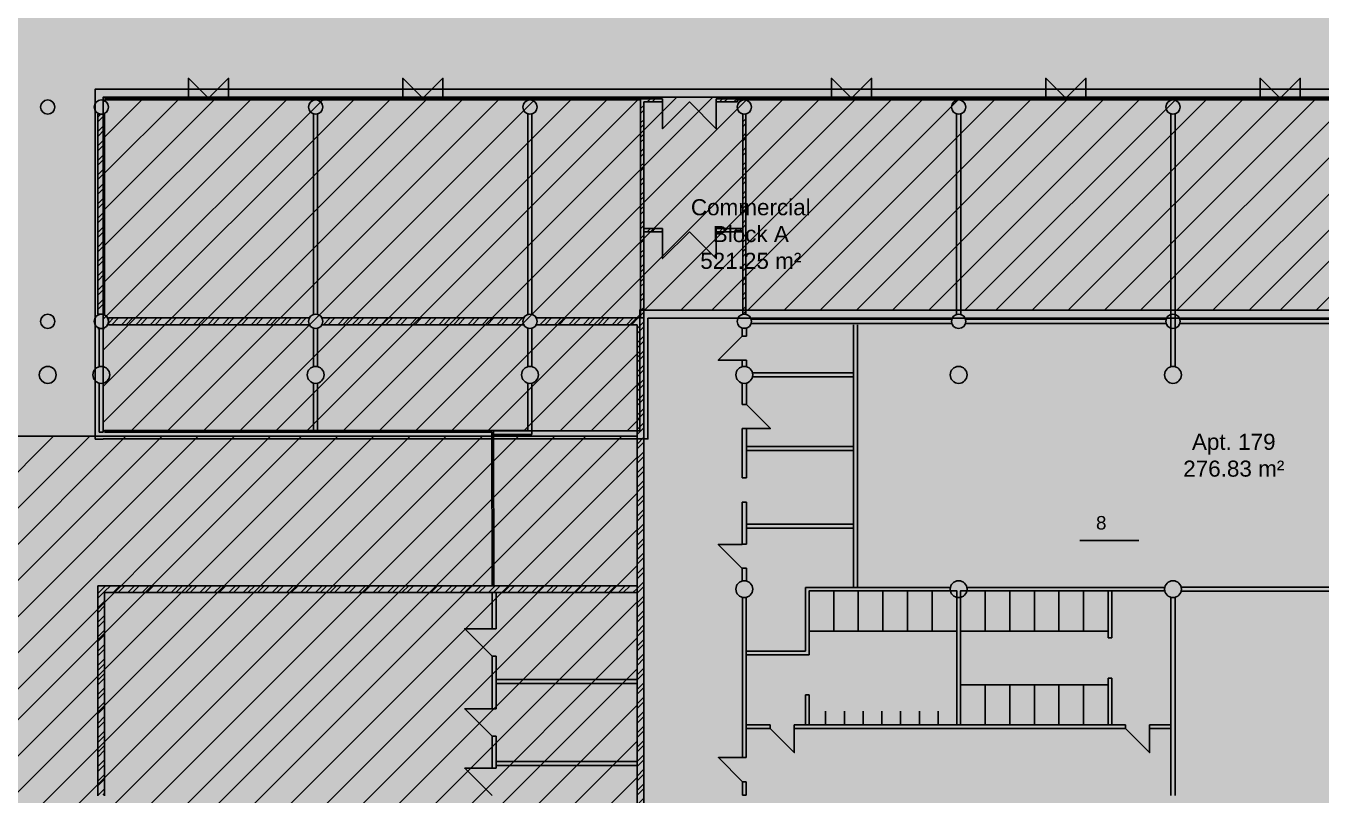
# Model space of a CAD drawing. Header units: metres. Extents: x 183920 to 188551, y 20757 to 23715.
# Drawn here: x 184854.46 to 184902.8, y 20894.5 to 20923.21 of the extents above; entities that cross this region are included whole.
import ezdxf

# ---------------------------------------------------------------- set-up
doc = ezdxf.new("R2010")
doc.units = ezdxf.units.M
for name, pattern in [('Commercial', [0]), ('Style_10', [0]), ('Style_11', [0]), ('Style_19', [0]), ('Wall Style 01', [0])]:
    doc.linetypes.add(name, pattern=pattern)
for name, color, linetype, true_color in [('brick', 12, 'Continuous', 0xbd0000), ('COLON', 5, 'Continuous', 0x0000ff), ('DOORS', 8, 'Continuous', 0x414141), ('DRAW', 7, 'Continuous', 0xffffff), ('GKL', 5, 'Continuous', 0x0000ff), ('Glass', 4, 'Continuous', 0x00ffff), ('Imported Drawing', 7, 'Continuous', 0x957bfc), ('Sanita', 4, 'Continuous', 0x00ffff), ('WALL', 7, 'Continuous', 0x000000), ('Walls', 7, 'Continuous', 0x68db4c), ('Zoning', 7, 'Continuous', 0x47d2e2)]:
    doc.layers.add(name, color=color, linetype=linetype, true_color=true_color)
doc.styles.add('Style_15', font='', dxfattribs={"height": 0.504})
doc.styles.add('Zone text style', font='', dxfattribs={"height": 0.6})
doc.styles.get('Style_15').set_extended_font_data('arial')
doc.styles.get('Zone text style').set_extended_font_data('arial')
pattern_1 = [(45, (-3.6, 82), (-0.2694076836, 0.2694076836), []), (45, (-3.4204, 82), (-0.2694076836, 0.2694076836), [])]
pattern_2 = [(45, (-3.6, 82), (-0.2694076836, 0.2694076836), []), (45, (-3.4204, 82), (-0.2694076836, 0.2694076836), [])]
pattern_3 = [(45, (0, 0), (-5.30330086, 5.30330086), []), (45, (1.35, 0), (-5.30330086, 5.30330086), []), (45, (2.7, 0), (-5.30330086, 5.30330086), []), (45, (4.05, 0), (-5.30330086, 5.30330086), []), (45, (5.4, 0), (-5.30330086, 5.30330086), []), (45, (6.75, 0), (-5.30330086, 5.30330086), []), (45, (8.1, 0), (-5.30330086, 5.30330086), []), (45, (9.45, 0), (-5.30330086, 5.30330086), [])]

# ---------------------------------------------------------------- blocks, each defined once
blk = doc.blocks.new('AC584E3954')
at = {"layer": 'Glass', "linetype": 'Style_19'}
for points in [[(-0.885, -1.234), (-0.885, -1.174)], [(0.615, -1.234), (0.615, -1.984), (-0.135, -1.234), (-0.885, -1.984), (-0.885, -1.234)], [(0.615, -1.234), (0.615, -1.174)]]:
    blk.add_lwpolyline(points, dxfattribs=at)

msp = doc.modelspace()

# ---------------------------------------------------------------- hatches: boundary and pattern name
at = {"layer": 'DRAW'}
h = msp.add_hatch(dxfattribs=at)
h.set_pattern_fill('PATTERN_0', color=256, scale=0.04, style=0, pattern_type=2)
h.set_pattern_definition(pattern_1)
h.paths.add_polyline_path([(184877.405, 20915.585), (184877.525, 20915.585), (184877.525, 20915.645), (184877.525, 20920.185), (184877.405, 20920.185), (184877.405, 20915.585)], flags=0)
edge = h.paths.add_edge_path(flags=0)
edge.add_line((184881.335, 20915.585), (184881.335, 20919.927))
edge.add_arc((184881.275, 20920.185), 0.265, 270, 283.0861, ccw=False)
edge.add_line((184881.275, 20919.92), (184881.275, 20915.585))
edge.add_line((184881.275, 20915.585), (184881.335, 20915.585))
edge.add_line((184881.335, 20915.585), (184881.335, 20915.585))
edge.add_line((184881.335, 20915.585), (184881.335, 20915.585))
edge = h.paths.add_edge_path(flags=0)
edge.add_line((184881.275, 20915.585), (184881.275, 20919.92))
edge.add_arc((184881.275, 20920.185), 0.265, 256.9139, 270, ccw=False)
edge.add_line((184881.215, 20919.927), (184881.215, 20915.645))
edge.add_line((184881.215, 20915.645), (184881.215, 20915.585))
edge.add_line((184881.215, 20915.585), (184881.275, 20915.585))
edge.add_line((184881.275, 20915.585), (184881.275, 20915.585))
edge.add_line((184881.275, 20915.585), (184881.275, 20915.585))
h.paths.add_polyline_path([(184877.405, 20920.185), (184877.405, 20920.45), (184877.405, 20920.495), (184878.225, 20920.495), (184878.225, 20920.375), (184877.525, 20920.375), (184877.525, 20920.185), (184877.405, 20920.185), (184877.405, 20920.185)], flags=0)
edge = h.paths.add_edge_path(flags=0)
edge.add_arc((184881.275, 20912.185), 0.265, 76.9139, 90, ccw=False)
edge.add_line((184881.335, 20912.443), (184881.335, 20915.585))
edge.add_line((184881.335, 20915.585), (184881.275, 20915.585))
edge.add_line((184881.275, 20915.585), (184881.275, 20912.45))
edge.add_line((184881.275, 20912.45), (184881.275, 20912.45))
edge.add_line((184881.275, 20912.45), (184881.275, 20912.45))
edge = h.paths.add_edge_path(flags=0)
edge.add_line((184881.215, 20912.443), (184881.215, 20915.525))
edge.add_line((184881.215, 20915.525), (184881.215, 20915.585))
edge.add_line((184881.215, 20915.585), (184881.275, 20915.585))
edge.add_line((184881.275, 20915.585), (184881.275, 20912.45))
edge.add_arc((184881.275, 20912.185), 0.265, 90, 103.0861)
edge.add_line((184881.215, 20912.443), (184881.215, 20912.443))
edge.add_line((184881.215, 20912.443), (184881.215, 20912.443))
h.paths.add_polyline_path([(184880.225, 20920.495), (184880.225, 20920.375), (184881.025, 20920.375), (184881.025, 20920.495), (184880.225, 20920.495)], flags=0)
h.paths.add_polyline_path([(184881.215, 20915.585), (184881.215, 20915.645), (184880.225, 20915.645), (184880.225, 20915.585), (184881.215, 20915.585), (184881.215, 20915.585)], flags=0)
h.paths.add_polyline_path([(184880.225, 20915.525), (184881.215, 20915.525), (184881.215, 20915.585), (184880.225, 20915.585), (184880.225, 20915.525), (184880.225, 20915.525)], flags=0)
h.paths.add_polyline_path([(184878.225, 20915.585), (184878.225, 20915.645), (184877.525, 20915.645), (184877.525, 20915.585), (184878.225, 20915.585)], flags=0)
h.paths.add_polyline_path([(184877.525, 20915.525), (184878.225, 20915.525), (184878.225, 20915.585), (184877.525, 20915.585), (184877.525, 20915.525), (184877.525, 20915.525)], flags=0)
h = msp.add_hatch(dxfattribs=at)
h.set_pattern_fill('PATTERN_0', color=256, scale=0.04, style=0, pattern_type=2)
h.set_pattern_definition(pattern_1)
edge = h.paths.add_edge_path(flags=0)
edge.add_arc((184873.275, 20912.185), 0.265, 151.8554, 180, ccw=False)
edge.add_line((184873.041, 20912.31), (184865.508, 20912.31))
edge.add_arc((184865.275, 20912.185), 0.265, 0, 28.1446, ccw=False)
edge.add_arc((184865.275, 20912.185), 0.265, -28.1446, 0, ccw=False)
edge.add_line((184865.508, 20912.06), (184873.041, 20912.06))
edge.add_arc((184873.275, 20912.185), 0.265, 180, 208.1446, ccw=False)
edge.add_line((184873.01, 20912.185), (184873.01, 20912.185))
edge = h.paths.add_edge_path(flags=0)
edge.add_line((184857.275, 20912.45), (184857.4, 20912.45))
edge.add_line((184857.4, 20912.45), (184857.4, 20919.951))
edge.add_spline(control_points=[(184857.4, 20919.951), (184857.32, 20919.909), (184857.229, 20919.909), (184857.15, 20919.951)], knot_values=[0, 0, 0, 0, 1, 1, 1, 1], degree=3, periodic=0)
edge.add_line((184857.15, 20919.951), (184857.15, 20912.418))
edge.add_spline(control_points=[(184857.15, 20912.418), (184857.188, 20912.439), (184857.231, 20912.45), (184857.275, 20912.45)], knot_values=[0, 0, 0, 0, 1, 1, 1, 1], degree=3, periodic=0)
edge = h.paths.add_edge_path(flags=0)
edge.add_line((184857.54, 20912.185), (184857.54, 20912.06))
edge.add_line((184857.54, 20912.06), (184865.041, 20912.06))
edge.add_spline(control_points=[(184865.041, 20912.06), (184864.999, 20912.139), (184864.999, 20912.23), (184865.041, 20912.31)], knot_values=[0, 0, 0, 0, 1, 1, 1, 1], degree=3, periodic=0)
edge.add_line((184865.041, 20912.31), (184857.508, 20912.31))
edge.add_spline(control_points=[(184857.508, 20912.31), (184857.529, 20912.271), (184857.54, 20912.229), (184857.54, 20912.185)], knot_values=[0, 0, 0, 0, 1, 1, 1, 1], degree=3, periodic=0)
edge = h.paths.add_edge_path(flags=0)
edge.add_line((184857.15, 20911.92), (184857.275, 20911.92))
edge.add_spline(control_points=[(184857.275, 20911.92), (184857.231, 20911.92), (184857.188, 20911.93), (184857.15, 20911.951)], knot_values=[0, 0, 0, 0, 1, 1, 1, 1], degree=3, periodic=0)
edge.add_line((184857.15, 20911.951), (184857.15, 20911.92))
h = msp.add_hatch(dxfattribs=at)
h.set_pattern_fill('PATTERN_0', color=256, scale=0.04, style=0, pattern_type=2)
h.set_pattern_definition(pattern_1)
h.paths.add_polyline_path([(184877.405, 20912.31), (184877.525, 20912.31), (184877.525, 20915.525), (184877.525, 20915.585), (184877.405, 20915.585), (184877.405, 20912.31)], flags=0)
h = msp.add_hatch(dxfattribs=at)
h.set_pattern_fill('PATTERN_0', color=256, scale=0.04, style=0, pattern_type=2)
h.set_pattern_definition(pattern_1)
edge = h.paths.add_edge_path(flags=0)
edge.add_line((184877.275, 20878.06), (184877.275, 20912.06))
edge.add_line((184877.275, 20912.06), (184873.508, 20912.06))
edge.add_arc((184873.275, 20912.185), 0.265, 331.8554, 360)
edge.add_arc((184873.275, 20912.185), 0.265, 360, 388.1446)
edge.add_line((184873.508, 20912.31), (184877.405, 20912.31))
edge.add_line((184877.405, 20912.31), (184877.525, 20912.31))
edge.add_line((184877.525, 20912.31), (184877.525, 20878.31))
edge.add_line((184877.525, 20878.31), (184878.225, 20878.31))
edge.add_line((184878.225, 20878.31), (184878.225, 20878.06))
edge.add_line((184878.225, 20878.06), (184877.525, 20878.06))
edge.add_line((184877.525, 20878.06), (184877.275, 20878.06))
edge.add_line((184877.275, 20878.06), (184877.275, 20878.06))
h = msp.add_hatch(dxfattribs=at)
h.set_pattern_fill('PATTERN_6', color=256, scale=0.04, style=0, pattern_type=2)
h.set_pattern_definition(pattern_2)
h.paths.add_polyline_path([(184865.275, 20902.185), (184857.4, 20902.185), (184857.4, 20902.06), (184865.275, 20902.06), (184865.275, 20902.185)], flags=0)
h.paths.add_polyline_path([(184873.275, 20902.185), (184865.275, 20902.185), (184865.275, 20902.06), (184873.275, 20902.06), (184873.275, 20902.185)], flags=0)
h.paths.add_polyline_path([(184877.275, 20902.185), (184873.275, 20902.185), (184873.275, 20902.06), (184877.275, 20902.06), (184877.275, 20902.185)], flags=0)
h.paths.add_polyline_path([(184877.275, 20902.31), (184873.275, 20902.31), (184873.275, 20902.185), (184877.275, 20902.185), (184877.275, 20902.31)], flags=0)
h.paths.add_polyline_path([(184873.275, 20902.31), (184865.275, 20902.31), (184865.275, 20902.185), (184873.275, 20902.185), (184873.275, 20902.31)], flags=0)
h.paths.add_polyline_path([(184865.275, 20902.31), (184857.4, 20902.31), (184857.4, 20902.185), (184865.275, 20902.185), (184865.275, 20902.31)], flags=0)
h.paths.add_polyline_path([(184857.4, 20902.31), (184857.275, 20902.31), (184857.275, 20902.185), (184857.4, 20902.185), (184857.4, 20902.31)], flags=0)
h.paths.add_polyline_path([(184857.275, 20902.31), (184857.15, 20902.31), (184857.15, 20902.185), (184857.275, 20902.185), (184857.275, 20902.31)], flags=0)
h = msp.add_hatch(dxfattribs=at)
h.set_pattern_fill('PATTERN_6', color=256, scale=0.04, style=0, pattern_type=2)
h.set_pattern_definition(pattern_2)
edge = h.paths.add_edge_path(flags=0)
edge.add_arc((184857.275, 20894.185), 0.315, 246.6201, 293.3799, ccw=False)
edge.add_line((184857.15, 20893.896), (184857.15, 20878.474))
edge.add_arc((184857.275, 20878.185), 0.315, 66.6201, 113.3799, ccw=False)
edge.add_line((184857.4, 20878.474), (184857.4, 20893.896))
edge.add_line((184857.4, 20893.896), (184857.4, 20893.896))
edge = h.paths.add_edge_path(flags=0)
edge.add_line((184857.4, 20902.185), (184857.15, 20902.185))
edge.add_line((184857.15, 20902.185), (184857.15, 20894.474))
edge.add_spline(control_points=[(184857.15, 20894.474), (184857.23, 20894.509), (184857.319, 20894.509), (184857.4, 20894.474)], knot_values=[0, 0, 0, 0, 1, 1, 1, 1], degree=3, periodic=0)
edge.add_line((184857.4, 20894.474), (184857.4, 20902.185))
at = {"layer": 'Walls', "transparency": 33554483}
for points in [[(184857.049, 20907.79), (184857.049, 20920.856), (184857.349, 20920.856), (184857.349, 20920.556), (184857.349, 20908.098), (184857.349, 20907.798), (184857.349, 20907.79), (184857.049, 20907.79)], [(184857.349, 20920.556), (184857.349, 20920.856), (184905.951, 20920.856), (184905.931, 20920.556), (184857.349, 20920.556)], [(184877.374, 20907.798), (184877.374, 20908.098), (184877.374, 20912.302), (184877.674, 20912.302), (184877.674, 20907.798), (184877.374, 20907.798)], [(184857.349, 20907.798), (184857.349, 20908.098), (184877.374, 20908.098), (184877.374, 20907.798), (184857.349, 20907.798)]]:
    msp.add_hatch(color=256, dxfattribs=at).paths.add_polyline_path(points, flags=0)
h = msp.add_hatch(color=256, dxfattribs=at)
edge = h.paths.add_edge_path(flags=0)
edge.add_line((184877.374, 20912.302), (184877.374, 20912.602))
edge.add_line((184877.374, 20912.602), (184913.488, 20912.602))
edge.add_arc((184904.81, 20911.924), 8.704, 2.4862, 4.4647, ccw=False)
edge.add_line((184913.506, 20912.302), (184877.674, 20912.302))
edge.add_line((184877.674, 20912.302), (184877.374, 20912.302))
edge.add_line((184877.374, 20912.302), (184877.374, 20912.302))
at = {"layer": 'Zoning', "transparency": 33554483}
msp.add_hatch(color=256, dxfattribs=at).paths.add_polyline_path([(184979.786, 20791.045), (184979.462, 21013.519), (184803.816, 21044.019), (184705.169, 21043.365), (184705.237, 20815.824), (184979.786, 20791.045)], flags=0)
at = {"layer": 'Zoning'}
h = msp.add_hatch(dxfattribs=at)
h.set_pattern_fill('PATTERN_2', color=256, scale=15, style=0, pattern_type=2)
h.set_pattern_definition(pattern_3)
edge = h.paths.add_edge_path(flags=0)
edge.add_line((184877.374, 20908.098), (184857.349, 20908.098))
edge.add_line((184857.349, 20908.098), (184857.349, 20920.556))
edge.add_line((184857.349, 20920.556), (184905.931, 20920.556))
edge.add_arc((184904.81, 20911.924), 8.704, 4.4647, 82.5954, ccw=False)
edge.add_line((184913.488, 20912.602), (184877.374, 20912.602))
edge.add_line((184877.374, 20912.602), (184877.374, 20908.098))
edge.add_line((184877.374, 20908.098), (184877.374, 20908.098))
h = msp.add_hatch(dxfattribs=at)
h.set_pattern_fill('PATTERN_2', color=256, scale=15, style=0, pattern_type=2)
h.set_pattern_definition(pattern_3)
h.paths.add_polyline_path([(184750.965, 20829.538), (184877.275, 20829.538), (184877.275, 20907.902), (184750.965, 20907.902), (184750.965, 20829.538)], flags=0)

# ---------------------------------------------------------------- linework, layer by layer
at = {"layer": 'brick', "linetype": 'Style_19'}
for points in [[(184878.225, 20920.495), (184877.405, 20920.495)], [(184877.405, 20920.495), (184877.405, 20912.31)], [(184877.405, 20920.495), (184877.525, 20920.495)], [(184877.525, 20920.375), (184877.525, 20912.31)], [(184878.225, 20920.375), (184877.525, 20920.375)], [(184878.225, 20920.495), (184878.225, 20920.375)], [(184881.025, 20920.495), (184880.225, 20920.495)], [(184880.225, 20920.495), (184880.225, 20920.375)], [(184881.025, 20920.375), (184880.225, 20920.375)], [(184881.025, 20920.375), (184881.025, 20920.495)], [(184857.15, 20919.92), (184857.4, 20919.92)], [(184857.15, 20912.45), (184857.15, 20919.92)], [(184857.4, 20912.45), (184857.4, 20919.92)], [(184881.215, 20919.927), (184881.215, 20912.443)], [(184881.335, 20919.927), (184881.335, 20912.443)], [(184878.225, 20915.645), (184877.525, 20915.645)], [(184878.225, 20915.525), (184877.525, 20915.525)], [(184878.225, 20915.645), (184878.225, 20915.525)], [(184880.225, 20915.645), (184880.225, 20915.525)], [(184881.23, 20915.645), (184880.225, 20915.645)], [(184881.23, 20915.525), (184880.225, 20915.525)], [(184857.15, 20912.45), (184857.4, 20912.45)], [(184857.15, 20911.92), (184857.4, 20911.92)], [(184857.54, 20912.31), (184865.041, 20912.31)], [(184857.54, 20912.31), (184857.54, 20912.06)], [(184857.54, 20912.06), (184865.041, 20912.06)], [(184865.508, 20912.31), (184873.041, 20912.31)], [(184865.508, 20912.06), (184873.041, 20912.06)], [(184873.508, 20912.31), (184877.525, 20912.31)], [(184873.508, 20912.06), (184877.275, 20912.06)], [(184877.275, 20839.665), (184877.275, 20912.06)], [(184877.525, 20878.31), (184877.525, 20912.31)], [(184877.275, 20902.31), (184857.15, 20902.31)], [(184857.15, 20894.474), (184857.15, 20902.31)], [(184877.275, 20902.06), (184857.4, 20902.06)], [(184857.4, 20894.474), (184857.4, 20902.06)]]:
    msp.add_lwpolyline(points, dxfattribs=at)
at = {"layer": 'COLON', "linetype": 'Style_19'}
for points in [[(184855.01, 20920.185, 1), (184855.54, 20920.185, 1), (184855.01, 20920.185)], [(184857.01, 20920.185, 1), (184857.54, 20920.185, 1), (184857.01, 20920.185)], [(184865.01, 20920.185, 1), (184865.54, 20920.185, 1), (184865.01, 20920.185)], [(184873.01, 20920.185, 1), (184873.54, 20920.185, 1), (184873.01, 20920.185)], [(184881.01, 20920.185, 1), (184881.54, 20920.185, 1), (184881.01, 20920.185)], [(184889.01, 20920.185, 1), (184889.54, 20920.185, 1), (184889.01, 20920.185)], [(184897.01, 20920.185, 1), (184897.54, 20920.185, 1), (184897.01, 20920.185)], [(184855.01, 20912.185, 1), (184855.54, 20912.185, 1), (184855.01, 20912.185)], [(184857.01, 20912.185, 1), (184857.54, 20912.185, 1), (184857.01, 20912.185)], [(184865.01, 20912.185, 1), (184865.54, 20912.185, 1), (184865.01, 20912.185)], [(184873.01, 20912.185, 1), (184873.54, 20912.185, 1), (184873.01, 20912.185)], [(184881.01, 20912.185, 1), (184881.54, 20912.185, 1), (184881.01, 20912.185)], [(184889.01, 20912.185, 1), (184889.54, 20912.185, 1), (184889.01, 20912.185)], [(184897.01, 20912.185, 1), (184897.54, 20912.185, 1), (184897.01, 20912.185)]]:
    msp.add_lwpolyline(points, format="xyb", close=True, dxfattribs=at)
at = {"layer": 'COLON', "linetype": 'Style_10'}
for points in [[(184854.96, 20910.185, 1), (184855.59, 20910.185, 1), (184854.96, 20910.185)], [(184856.96, 20910.185, 1), (184857.59, 20910.185, 1), (184856.96, 20910.185)], [(184864.96, 20910.185, 1), (184865.59, 20910.185, 1), (184864.96, 20910.185)], [(184872.96, 20910.185, 1), (184873.59, 20910.185, 1), (184872.96, 20910.185)], [(184880.96, 20910.185, 1), (184881.59, 20910.185, 1), (184880.96, 20910.185)], [(184888.96, 20910.185, 1), (184889.59, 20910.185, 1), (184888.96, 20910.185)], [(184896.96, 20910.185, 1), (184897.59, 20910.185, 1), (184896.96, 20910.185)], [(184880.96, 20902.185, 1), (184881.59, 20902.185, 1), (184880.96, 20902.185)], [(184888.96, 20902.185, 1), (184889.59, 20902.185, 1), (184888.96, 20902.185)], [(184896.96, 20902.185, 1), (184897.59, 20902.185, 1), (184896.96, 20902.185)]]:
    msp.add_lwpolyline(points, format="xyb", close=True, dxfattribs=at)
at = {"layer": 'DOORS', "linetype": 'Style_19'}
for points in [[(184878.225, 20920.375), (184878.225, 20919.375), (184879.225, 20920.375), (184880.225, 20919.375), (184880.225, 20920.375)], [(184878.225, 20915.525), (184878.225, 20914.525), (184879.225, 20915.525), (184880.225, 20914.525), (184880.225, 20915.525)], [(184881.2, 20910.731), (184880.3, 20910.731), (184881.2, 20911.631)], [(184881.35, 20908.179), (184882.25, 20908.179), (184881.35, 20909.079)], [(184881.2, 20903.859), (184880.3, 20903.859), (184881.2, 20902.959)], [(184871.86, 20900.71), (184870.84, 20900.71), (184871.86, 20899.69)], [(184871.86, 20897.72), (184870.84, 20897.72), (184871.86, 20896.7)], [(184883.14, 20896.99), (184883.14, 20896.09), (184882.24, 20896.99)], [(184896.4, 20896.99), (184896.4, 20896.09), (184895.5, 20896.99)], [(184871.86, 20895.5), (184870.84, 20895.5), (184871.86, 20894.48)], [(184881.21, 20895.9), (184880.31, 20895.9), (184881.21, 20895)]]:
    msp.add_lwpolyline(points, dxfattribs=at)
at = {"layer": 'GKL', "linetype": 'Style_19'}
for points in [[(184865.2, 20912.439), (184865.2, 20919.931)], [(184865.35, 20912.439), (184865.35, 20919.931)], [(184873.2, 20912.439), (184873.2, 20919.931)], [(184873.35, 20912.439), (184873.35, 20919.931)], [(184889.2, 20912.439), (184889.2, 20919.931)], [(184889.35, 20912.439), (184889.35, 20919.931)], [(184897.2, 20912.439), (184897.2, 20919.931)], [(184897.35, 20912.439), (184897.35, 20919.931)], [(184897.2, 20912.759), (184897.2, 20910.491)], [(184897.35, 20912.759), (184897.35, 20910.491)], [(184857.2, 20910.491), (184857.2, 20911.931)], [(184857.35, 20910.491), (184857.35, 20911.931)], [(184865.2, 20910.491), (184865.2, 20911.931)], [(184865.35, 20910.491), (184865.35, 20911.931)], [(184873.2, 20910.491), (184873.2, 20911.931)], [(184873.35, 20910.491), (184873.35, 20911.931)], [(184881.2, 20911.631), (184881.2, 20911.931)], [(184881.35, 20911.931), (184881.2, 20911.931)], [(184881.35, 20911.631), (184881.35, 20911.931)], [(184881.529, 20912.26), (184889.021, 20912.26)], [(184881.529, 20912.26), (184889.021, 20912.26)], [(184881.529, 20912.11), (184889.021, 20912.11)], [(184881.529, 20912.11), (184889.021, 20912.11)], [(184885.35, 20902.25), (184885.35, 20912.06)], [(184885.5, 20902.25), (184885.5, 20912.06)], [(184889.529, 20912.26), (184897.021, 20912.26)], [(184889.529, 20912.26), (184897.021, 20912.26)], [(184889.529, 20912.11), (184897.021, 20912.11)], [(184889.529, 20912.11), (184897.021, 20912.11)], [(184897.529, 20912.26), (184905.021, 20912.26)], [(184897.529, 20912.11), (184905.021, 20912.11)], [(184881.2, 20911.631), (184881.35, 20911.631)], [(184881.2, 20910.731), (184881.35, 20910.731)], [(184881.2, 20910.491), (184881.2, 20910.731)], [(184881.35, 20910.491), (184881.35, 20910.731)], [(184881.581, 20910.26), (184885.35, 20910.26)], [(184881.581, 20910.11), (184885.35, 20910.11)], [(184857.2, 20908.045), (184857.2, 20909.879)], [(184857.35, 20908.045), (184857.35, 20909.879)], [(184865.2, 20908.105), (184865.2, 20909.879)], [(184865.35, 20908.105), (184865.35, 20909.879)], [(184873.2, 20908.105), (184873.2, 20909.879)], [(184873.35, 20907.955), (184873.35, 20909.879)], [(184881.2, 20909.079), (184881.2, 20909.879)], [(184881.35, 20909.079), (184881.35, 20909.879)], [(184881.2, 20909.079), (184881.35, 20909.079)], [(184871.917, 20908.105), (184873.2, 20908.105)], [(184881.2, 20908.179), (184881.35, 20908.179)], [(184881.2, 20906.337), (184881.2, 20908.179)], [(184881.35, 20906.337), (184881.35, 20908.179)], [(184857.35, 20908.045), (184857.2, 20908.045)], [(184871.917, 20907.955), (184873.35, 20907.955)], [(184885.35, 20907.51), (184881.35, 20907.51)], [(184885.35, 20907.36), (184881.35, 20907.36)], [(184881.2, 20906.337), (184881.35, 20906.337)], [(184881.2, 20905.437), (184881.35, 20905.437)], [(184881.2, 20903.87), (184881.2, 20905.437)], [(184881.35, 20903.87), (184881.35, 20905.437)], [(184881.35, 20904.61), (184885.35, 20904.61)], [(184881.35, 20904.46), (184885.35, 20904.46)], [(184881.35, 20903.87), (184881.2, 20903.87)], [(184881.35, 20902.97), (184881.2, 20902.97)], [(184881.2, 20902.5), (184881.2, 20902.97)], [(184881.35, 20902.5), (184881.35, 20902.97)], [(184881.2, 20902.5), (184881.35, 20902.5)], [(184883.56, 20902.25), (184888.969, 20902.25)], [(184883.56, 20902.25), (184883.56, 20899.87)], [(184889.581, 20902.25), (184896.969, 20902.25)], [(184897.581, 20902.26), (184913.59, 20902.26)], [(184871.86, 20902.06), (184871.86, 20900.71)], [(184872.01, 20902.06), (184872.01, 20900.71)], [(184881.21, 20895.9), (184881.21, 20901.879)], [(184881.34, 20895.9), (184881.34, 20901.879)], [(184883.69, 20902.12), (184888.969, 20902.12)], [(184883.69, 20902.12), (184883.69, 20899.74)], [(184889.21, 20901.877), (184889.21, 20897.12)], [(184889.34, 20901.877), (184889.34, 20897.12)], [(184889.581, 20902.12), (184896.969, 20902.12)], [(184894.86, 20902.12), (184894.86, 20900.37)], [(184894.99, 20902.12), (184894.99, 20900.37)], [(184897.2, 20894.491), (184897.2, 20901.879)], [(184897.35, 20894.491), (184897.35, 20901.879)], [(184897.581, 20902.11), (184913.59, 20902.11)], [(184871.86, 20900.71), (184872.01, 20900.71)], [(184894.86, 20900.37), (184894.99, 20900.37)], [(184883.56, 20899.87), (184881.34, 20899.87)], [(184871.86, 20899.69), (184871.86, 20897.72)], [(184871.86, 20899.69), (184872.01, 20899.69)], [(184872.01, 20899.69), (184872.01, 20897.72)], [(184883.69, 20899.74), (184881.34, 20899.74)], [(184894.86, 20898.87), (184894.86, 20897.12)], [(184894.86, 20898.87), (184894.99, 20898.87)], [(184894.99, 20898.87), (184894.99, 20897.12)], [(184872.01, 20898.81), (184877.275, 20898.81)], [(184872.01, 20898.66), (184877.275, 20898.66)], [(184883.56, 20898.24), (184883.56, 20897.12)], [(184883.69, 20898.24), (184883.56, 20898.24)], [(184883.69, 20898.24), (184883.69, 20897.12)], [(184871.86, 20897.72), (184872.01, 20897.72)], [(184882.24, 20897.12), (184881.34, 20897.12)], [(184882.24, 20896.99), (184881.34, 20896.99)], [(184882.24, 20897.12), (184882.24, 20896.99)], [(184895.5, 20897.12), (184883.14, 20897.12)], [(184883.14, 20897.12), (184883.14, 20896.99)], [(184895.5, 20896.99), (184883.14, 20896.99)], [(184895.5, 20897.12), (184895.5, 20896.99)], [(184897.2, 20897.12), (184896.4, 20897.12)], [(184896.4, 20897.12), (184896.4, 20896.99)], [(184897.2, 20896.99), (184896.4, 20896.99)], [(184871.86, 20896.7), (184872.01, 20896.7)], [(184871.86, 20896.7), (184871.86, 20895.5)], [(184872.01, 20896.7), (184872.01, 20895.5)], [(184871.86, 20895.5), (184872.01, 20895.5)], [(184872.01, 20895.76), (184877.275, 20895.76)], [(184872.01, 20895.61), (184877.275, 20895.61)], [(184881.34, 20895.9), (184881.21, 20895.9)], [(184881.21, 20894.5), (184881.21, 20895)], [(184881.34, 20895), (184881.21, 20895)], [(184881.34, 20894.5), (184881.34, 20895)], [(184881.21, 20894.5), (184881.34, 20894.5)]]:
    msp.add_lwpolyline(points, dxfattribs=at)
at = {"layer": 'Glass', "linetype": 'Style_19'}
for points in [[(184857.4, 20920.51), (184877.405, 20920.51)], [(184857.4, 20920.45), (184877.405, 20920.45)], [(184881.025, 20920.51), (184905.723, 20920.51)], [(184881.025, 20920.45), (184905.723, 20920.45)], [(184857.4, 20908.105), (184871.917, 20908.105)], [(184871.92, 20902.31), (184871.917, 20908.105)], [(184857.4, 20908.045), (184871.857, 20908.045)], [(184871.86, 20902.31), (184871.857, 20908.045)]]:
    msp.add_lwpolyline(points, dxfattribs=at)
at = {"layer": 'Sanita', "linetype": 'Style_19'}
for points in [[(184884.61, 20900.62), (184883.69, 20900.62), (184883.69, 20902.12), (184884.61, 20902.12), (184884.61, 20900.62)], [(184885.53, 20900.62), (184884.61, 20900.62), (184884.61, 20902.12), (184885.53, 20902.12), (184885.53, 20900.62)], [(184886.45, 20900.62), (184885.53, 20900.62), (184885.53, 20902.12), (184886.45, 20902.12), (184886.45, 20900.62)], [(184887.37, 20900.62), (184886.45, 20900.62), (184886.45, 20902.12), (184887.37, 20902.12), (184887.37, 20900.62)], [(184888.29, 20900.62), (184887.37, 20900.62), (184887.37, 20902.12), (184888.29, 20902.12), (184888.29, 20900.62)], [(184889.21, 20900.62), (184888.29, 20900.62), (184888.29, 20902.12), (184889.21, 20902.12), (184889.21, 20900.62)], [(184889.34, 20900.62), (184890.26, 20900.62), (184890.26, 20902.12), (184889.34, 20902.12), (184889.34, 20900.62)], [(184890.26, 20900.62), (184891.18, 20900.62), (184891.18, 20902.12), (184890.26, 20902.12), (184890.26, 20900.62)], [(184891.18, 20900.62), (184892.1, 20900.62), (184892.1, 20902.12), (184891.18, 20902.12), (184891.18, 20900.62)], [(184892.1, 20900.62), (184893.02, 20900.62), (184893.02, 20902.12), (184892.1, 20902.12), (184892.1, 20900.62)], [(184893.02, 20900.62), (184893.94, 20900.62), (184893.94, 20902.12), (184893.02, 20902.12), (184893.02, 20900.62)], [(184893.94, 20900.62), (184894.86, 20900.62), (184894.86, 20902.12), (184893.94, 20902.12), (184893.94, 20900.62)], [(184890.26, 20898.62), (184889.34, 20898.62), (184889.34, 20897.12), (184890.26, 20897.12), (184890.26, 20898.62)], [(184890.26, 20898.62), (184889.34, 20898.62), (184889.34, 20897.12), (184890.26, 20897.12), (184890.26, 20898.62)], [(184891.18, 20898.62), (184890.26, 20898.62), (184890.26, 20897.12), (184891.18, 20897.12), (184891.18, 20898.62)], [(184891.18, 20898.62), (184890.26, 20898.62), (184890.26, 20897.12), (184891.18, 20897.12), (184891.18, 20898.62)], [(184892.1, 20898.62), (184891.18, 20898.62), (184891.18, 20897.12), (184892.1, 20897.12), (184892.1, 20898.62)], [(184892.1, 20898.62), (184891.18, 20898.62), (184891.18, 20897.12), (184892.1, 20897.12), (184892.1, 20898.62)], [(184893.02, 20898.62), (184892.1, 20898.62), (184892.1, 20897.12), (184893.02, 20897.12), (184893.02, 20898.62)], [(184893.94, 20898.62), (184893.02, 20898.62), (184893.02, 20897.12), (184893.94, 20897.12), (184893.94, 20898.62)], [(184894.86, 20898.62), (184893.94, 20898.62), (184893.94, 20897.12), (184894.86, 20897.12), (184894.86, 20898.62)]]:
    msp.add_lwpolyline(points, close=True, dxfattribs=at)
for points in [[(184884.31, 20897.12), (184884.31, 20897.634)], [(184885.01, 20897.12), (184885.01, 20897.634)], [(184885.71, 20897.12), (184885.71, 20897.634)], [(184886.41, 20897.12), (184886.41, 20897.634)], [(184887.11, 20897.12), (184887.11, 20897.634)], [(184887.81, 20897.12), (184887.81, 20897.634)], [(184888.51, 20897.12), (184888.51, 20897.634)]]:
    msp.add_lwpolyline(points, dxfattribs=at)
at = {"layer": 'WALL', "linetype": 'Style_11'}
msp.add_lwpolyline([(184895.996, 20904), (184893.796, 20904)], dxfattribs=at)
at = {"layer": 'Walls', "linetype": 'Wall Style 01'}
for points in [[(184857.349, 20907.798), (184857.349, 20907.79), (184857.049, 20907.79), (184857.049, 20920.856), (184857.349, 20920.856)], [(184857.349, 20920.856), (184905.951, 20920.856)], [(184857.349, 20908.098), (184857.349, 20920.556)], [(184857.349, 20920.556), (184905.931, 20920.556)], [(184877.374, 20912.302), (184877.374, 20912.602), (184913.488, 20912.602)], [(184877.374, 20907.798), (184877.674, 20907.798), (184877.674, 20912.302)], [(184877.374, 20908.098), (184877.374, 20912.302)], [(184877.674, 20912.302), (184913.506, 20912.302)], [(184857.349, 20908.098), (184877.374, 20908.098)], [(184857.349, 20907.798), (184877.374, 20907.798)]]:
    msp.add_lwpolyline(points, dxfattribs=at)
at = {"layer": 'Zoning', "linetype": 'Commercial'}
msp.add_lwpolyline([(184877.374, 20908.098), (184857.349, 20908.098), (184857.349, 20920.556), (184905.931, 20920.556, -0.354761), (184913.488, 20912.602), (184877.374, 20912.602), (184877.374, 20908.098)], format="xyb", close=True, dxfattribs=at)
msp.add_lwpolyline([(184750.965, 20829.538), (184877.275, 20829.538), (184877.275, 20907.902), (184750.965, 20907.902), (184750.965, 20829.538)], close=True, dxfattribs=at)

# ---------------------------------------------------------------- block references
at = {"layer": 'Glass', "rotation": 180}
for p in [(184861.14, 20919.276), (184869.14, 20919.276), (184885.14, 20919.276), (184893.14, 20919.276), (184901.14, 20919.276)]:
    msp.add_blockref('AC584E3954', p, dxfattribs=at)

# ---------------------------------------------------------------- texts
at = {"layer": 'Imported Drawing', "char_height": 0.6, "width": 5.26346, "attachment_point": 5, "style": 'Zone text style'}
for s, insert in [('Commercial Block A\\P521.25 m²', (184881.516, 20915.44)), ('Apt. 179\\P276.83 m²', (184899.543, 20907.183))]:
    msp.add_mtext(s, dxfattribs=dict(at, insert=insert))
at = {"layer": 'WALL', "insert": (184894.596, 20904.662), "char_height": 0.504, "width": 0.325, "attachment_point": 5, "style": 'Style_15'}
msp.add_mtext('8', dxfattribs=at)

doc.saveas('drawing.dxf')
